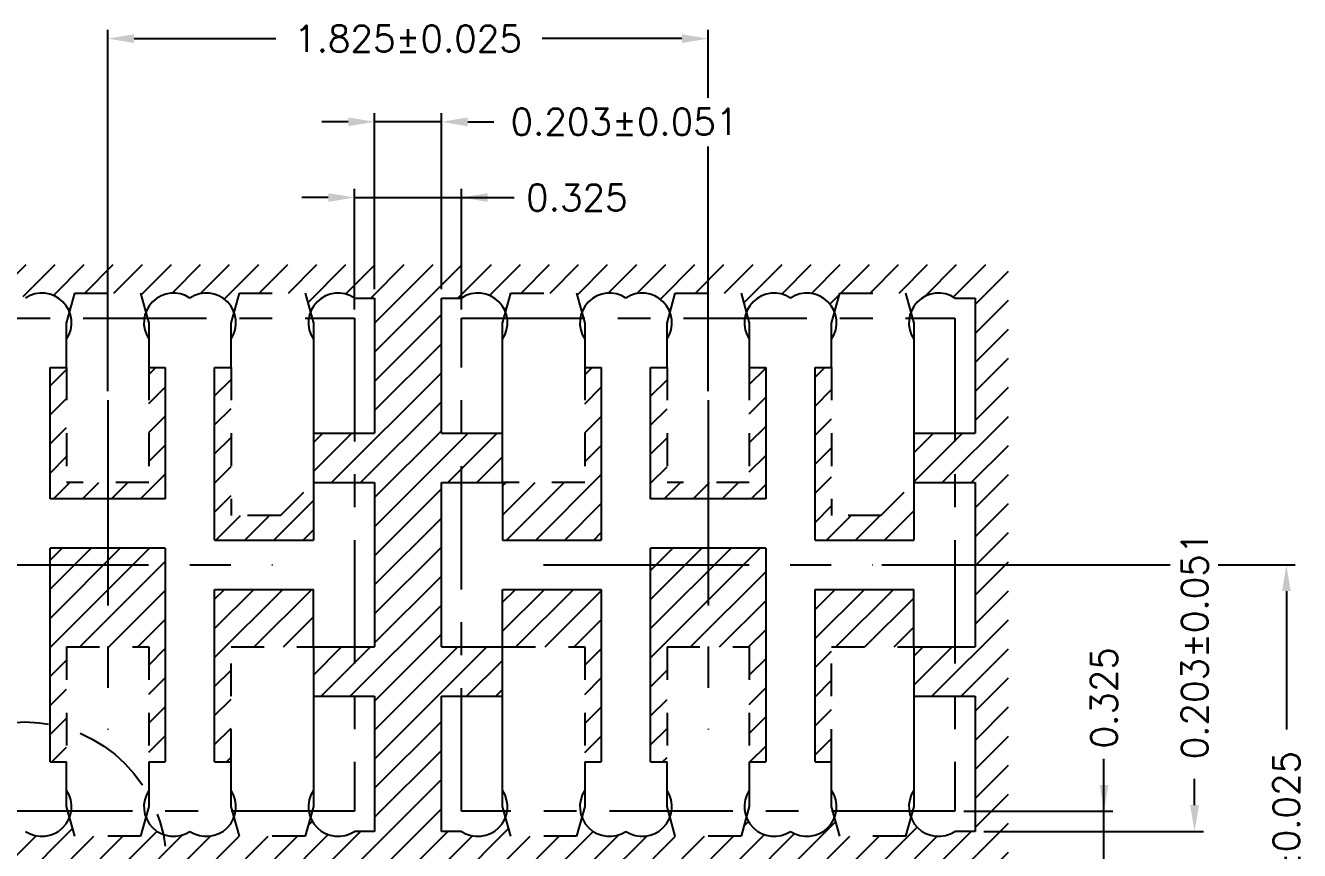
# Model space of a CAD drawing. Extents: x -11.2 to -3.5, y -10 to 1.2.
# Drawn here: x -7.412 to -3.539, y -1.336 to 1.173 of the extents above; entities that cross this region are included whole.
import ezdxf

# ---------------------------------------------------------------- set-up
doc = ezdxf.new("R2010")
doc.units = 0
doc.header["$MEASUREMENT"] = 0
doc.linetypes.add('CENTER', pattern=[2, 1.25, -0.25, 0.25, -0.25])
doc.linetypes.add('HIDDEN', pattern=[0.375, 0.25, -0.125])
for name, color, linetype in [('1', 7, 'CONTINUOUS'), ('1D', 4, 'CONTINUOUS'), ('2D', 4, 'CONTINUOUS'), ('3D', 4, 'CONTINUOUS')]:
    doc.layers.add(name, color=color, linetype=linetype)
doc.styles.get("Standard").update_dxf_attribs({"font": 'ROMANS.SHX'})

msp = doc.modelspace()

# ---------------------------------------------------------------- hatches: boundary and pattern name
at = {"layer": '3D'}
h = msp.add_hatch(dxfattribs=at)
h.set_pattern_fill('ANSI31', color=256, scale=0.5, style=0)
h.set_pattern_definition([(45, (-143.0618233168147, -45.05020337012536), (-0.0441941738241592, 0.0441941738241592), [])])
h.paths.add_polyline_path([(-5.661614171359531, -0.5419063747325481), (-5.661614171359531, -1.066906374732525), (-5.711614171359485, -1.066906374732525), (-5.711614171359485, -0.7169063747326164), (-5.961614171359485, -0.7169063747326164), (-5.961614171359485, -0.5419063747325481)], flags=0)
h.paths.add_polyline_path([(-5.01161417135944, -1.066906374732525), (-4.961614171359485, -1.066906374732525), (-4.961614171359485, -0.7169063747326164), (-4.711614171359485, -0.7169063747326164), (-4.711614171359485, -0.5419063747325481), (-5.01161417135944, -0.5419063747325481)], flags=0)
h.paths.add_polyline_path([(-4.711614171359485, -0.3919063747325708), (-5.01161417135944, -0.3919063747325708), (-5.01161417135944, 0.1330936252674064), (-4.961614171359485, 0.1330936252674064), (-4.961614171359485, -0.3169063747325254), (-4.811614171359508, -0.3169063747325254), (-4.711614171359485, -0.2169063747326163)], flags=0)
edge = h.paths.add_edge_path(flags=16)
edge.add_arc((-4.636488475419298, 0.269025690278113), 0.0901256959416385, 56.40037738653655, 159.1193786376839)
edge.add_line((-4.736614171359462, 0.3590936252674055), (-4.72069517323581, 0.3011484720972248))
edge.add_line((-4.936614171359508, 0.3590936252674055), (-4.736614171359462, 0.3590936252674055))
edge.add_line((-4.95253316948316, 0.3011484720972248), (-4.936614171359508, 0.3590936252674055))
edge.add_arc((-5.036739867299672, 0.269025690278113), 0.0901256959416385, 20.880621362316, 123.5996226134624)
edge.add_arc((-5.136488475418389, 0.2690256902797046), 0.0901256959401053, 56.40037738621796, 159.1193786403304)
edge.add_line((-5.236614171359462, 0.3590936252674055), (-5.220695173234958, 0.3011484720943827))
edge.add_line((-5.436614171359508, 0.3590936252674055), (-5.236614171359462, 0.3590936252674055))
edge.add_line((-5.452533169483899, 0.3011484720947237), (-5.436614171359508, 0.3590936252674055))
edge.add_arc((-5.536739867300354, 0.2690256902797046), 0.0901256959401053, 20.88062135989788, 123.5996226137811)
edge.add_arc((-5.636488475419071, 0.269025690278113), 0.0901256959416385, 56.40037738654052, 159.1193786379252)
edge.add_line((-5.736614171359462, 0.3590936252674055), (-5.720695173235753, 0.3011484720968838))
edge.add_line((-5.936614171359508, 0.3590936252674055), (-5.736614171359462, 0.3590936252674055))
edge.add_line((-5.952533169483217, 0.3011484720968838), (-5.936614171359508, 0.3590936252674055))
edge.add_arc((-6.0367398672999, 0.269025690278113), 0.0901256959416385, 20.88062136207479, 123.5996226134624)
edge.add_line((-6.147614171359521, 0.3440936252674192), (-6.086614171359258, 0.3440936252674192))
edge.add_line((-6.147614171359521, -0.0669063747325254), (-6.147614171359521, 0.3440936252674192))
edge.add_line((-6.147614171359521, -0.0669063747325254), (-5.961614171359485, -0.0669063747325254))
edge.add_line((-5.961614171359485, -0.2169063747326163), (-5.961614171359542, -0.0669063747325254))
edge.add_line((-6.147614171359521, -0.2169063747326163), (-5.961614171359485, -0.2169063747326163))
edge.add_line((-6.147614171359521, -0.7169063747326164), (-6.147614171359521, -0.21690637473273))
edge.add_line((-6.147614171359521, -0.7169063747326164), (-5.961614171359485, -0.7169063747326164))
edge.add_line((-5.961614171359428, -0.8669063747325935), (-5.961614171359485, -0.7169063747326164))
edge.add_line((-6.147614171359521, -0.8669063747325935), (-5.961614171359485, -0.8669063747325935))
edge.add_line((-6.147614171359521, -1.277906374732538), (-6.147614171359521, -0.8669063747325935))
edge.add_line((-6.086614171359485, -1.277906374732538), (-6.147614171359521, -1.277906374732538))
edge.add_arc((-6.0367398672999, -1.202838439743345), 0.0901256959416385, 236.4003773865357, 339.1193786380056)
edge.add_line((-5.936614171359508, -1.292906374732524), (-5.95253316948316, -1.234961221562002))
edge.add_line((-5.736614171359462, -1.292906374732524), (-5.936614171359508, -1.292906374732524))
edge.add_line((-5.720695173235753, -1.234961221562116), (-5.736614171359462, -1.292906374732524))
edge.add_arc((-5.636488475419071, -1.202838439743345), 0.0901256959416385, 200.8806213620748, 303.5996226134595)
edge.add_arc((-5.536739867300354, -1.202838439744937), 0.0901256959401053, 236.4003773862209, 339.1193786401824)
edge.add_line((-5.436614171359508, -1.292906374732524), (-5.452533169483842, -1.234961221559842))
edge.add_line((-5.236614171359462, -1.292906374732524), (-5.436614171359508, -1.292906374732524))
edge.add_line((-5.220695173235014, -1.234961221559615), (-5.236614171359462, -1.292906374732524))
edge.add_arc((-5.136488475418389, -1.202838439744937), 0.0901256959401053, 200.8806213596567, 303.5996226137791)
edge.add_arc((-5.036739867299672, -1.202838439743345), 0.0901256959416385, 236.4003773865357, 339.119378637684)
edge.add_line((-4.936614171359508, -1.292906374732524), (-4.95253316948316, -1.234961221562457))
edge.add_line((-4.736614171359462, -1.292906374732524), (-4.936614171359508, -1.292906374732524))
edge.add_line((-4.72069517323581, -1.234961221562457), (-4.736614171359462, -1.292906374732524))
edge.add_arc((-4.636488475419298, -1.202838439743345), 0.0901256959416385, 200.880621362316, 303.5996226134654)
edge.add_line((-4.525614171359563, -1.277906374732538), (-4.586614171359713, -1.277906374732424))
edge.add_line((-4.525614171359563, -0.8669063747325935), (-4.525614171359563, -1.277906374732538))
edge.add_line((-4.711614171359485, -0.8669063747325935), (-4.525614171359563, -0.8669063747325935))
edge.add_line((-4.711614171359485, -0.7169063747326164), (-4.711614171359542, -0.8669063747325935))
edge.add_line((-4.711614171359485, -0.7169063747326164), (-4.525614171359563, -0.7169063747326164))
edge.add_line((-4.525614171359563, -0.2169063747326163), (-4.525614171359563, -0.7169063747326164))
edge.add_line((-4.711614171359485, -0.2169063747326163), (-4.525614171359563, -0.2169063747326163))
edge.add_line((-4.711614171359485, -0.0669063747325254), (-4.711614171359485, -0.2169063747326163))
edge.add_line((-4.711614171359485, -0.0669063747325254), (-4.525614171359563, -0.0669063747325254))
edge.add_line((-4.525614171359563, -0.0669063747325254), (-4.525614171359563, 0.3440936252674192))
edge.add_line((-4.525614171359563, 0.3440936252674192), (-4.58661417135994, 0.3440936252674192))
h.paths.add_polyline_path([(-5.661614171359531, -0.3919063747325708), (-5.661614171359531, 0.1330936252674064), (-5.711614171359485, 0.1330936252674064), (-5.711614171359485, -0.2169063747326163), (-5.961614171359485, -0.2169063747326163), (-5.961614171359485, -0.3919063747325708)], flags=0)
h.paths.add_polyline_path([(-5.211614171359485, -0.7169063747326164), (-5.211614171359485, -1.066906374732525), (-5.161614171359531, -1.066906374732525), (-5.161614171359531, -0.4169063747325481), (-5.51161417135944, -0.4169063747325481), (-5.51161417135944, -1.066906374732525), (-5.461614171359485, -1.066906374732525), (-5.461614171359485, -0.7169063747326164)], flags=16)
h.paths.add_polyline_path([(-5.211614171359485, 0.1330936252674064), (-5.211614171359485, -0.2169063747326163), (-5.461614171359485, -0.2169063747326163), (-5.461614171359485, 0.1330936252674064), (-5.51161417135944, 0.1330936252674064), (-5.51161417135944, -0.2669063747325708), (-5.161614171359531, -0.2669063747325708), (-5.161614171359531, 0.1330936252674064)], flags=0)
h.paths.add_polyline_path([(-5.661614171359531, -2.366906374732593), (-5.661614171359531, -2.89190637473257), (-5.711614171359485, -2.89190637473257), (-5.711614171359485, -2.541906374732661), (-5.961614171359485, -2.541906374732661), (-5.961614171359485, -2.366906374732593)], flags=0)
h.paths.add_polyline_path([(-5.01161417135944, -2.89190637473257), (-4.961614171359485, -2.89190637473257), (-4.961614171359485, -2.541906374732661), (-4.711614171359485, -2.541906374732661), (-4.711614171359485, -2.366906374732593), (-5.01161417135944, -2.366906374732593)], flags=0)
h.paths.add_polyline_path([(-4.711614171359485, -2.216906374732616), (-5.01161417135944, -2.216906374732616), (-5.01161417135944, -1.691906374732639), (-4.961614171359485, -1.691906374732639), (-4.961614171359485, -2.14190637473257), (-4.811614171359508, -2.14190637473257), (-4.711614171359485, -2.041906374732661)], flags=0)
edge = h.paths.add_edge_path(flags=16)
edge.add_arc((-4.636488475419298, -1.555974309721932), 0.0901256959416385, 56.40037738653655, 159.119378637684)
edge.add_line((-4.736614171359462, -1.465906374732639), (-4.72069517323581, -1.52385152790282))
edge.add_line((-4.936614171359508, -1.465906374732639), (-4.736614171359462, -1.465906374732639))
edge.add_line((-4.95253316948316, -1.52385152790282), (-4.936614171359508, -1.465906374732639))
edge.add_arc((-5.036739867299672, -1.555974309721932), 0.0901256959416385, 20.880621362316, 123.5996226134624)
edge.add_arc((-5.136488475418389, -1.55597430972034), 0.0901256959401053, 56.40037738621796, 159.1193786403304)
edge.add_line((-5.236614171359462, -1.465906374732639), (-5.220695173234958, -1.523851527905662))
edge.add_line((-5.436614171359508, -1.465906374732639), (-5.236614171359462, -1.465906374732639))
edge.add_line((-5.452533169483899, -1.523851527905321), (-5.436614171359508, -1.465906374732639))
edge.add_arc((-5.536739867300354, -1.55597430972034), 0.0901256959401053, 20.88062135989789, 123.5996226137811)
edge.add_arc((-5.636488475419071, -1.555974309721932), 0.0901256959416385, 56.40037738654052, 159.1193786379252)
edge.add_line((-5.736614171359462, -1.465906374732639), (-5.720695173235753, -1.523851527903161))
edge.add_line((-5.936614171359508, -1.465906374732639), (-5.736614171359462, -1.465906374732639))
edge.add_line((-5.952533169483217, -1.523851527903161), (-5.936614171359508, -1.465906374732639))
edge.add_arc((-6.0367398672999, -1.555974309721932), 0.0901256959416385, 20.88062136207478, 123.5996226134624)
edge.add_line((-6.147614171359521, -1.480906374732626), (-6.086614171359258, -1.480906374732626))
edge.add_line((-6.147614171359521, -1.89190637473257), (-6.147614171359521, -1.480906374732626))
edge.add_line((-6.147614171359521, -1.89190637473257), (-5.961614171359485, -1.89190637473257))
edge.add_line((-5.961614171359485, -2.041906374732661), (-5.961614171359542, -1.89190637473257))
edge.add_line((-6.147614171359521, -2.041906374732661), (-5.961614171359485, -2.041906374732661))
edge.add_line((-6.147614171359521, -2.541906374732661), (-6.147614171359521, -2.041906374732775))
edge.add_line((-6.147614171359521, -2.541906374732661), (-5.961614171359485, -2.541906374732661))
edge.add_line((-5.961614171359428, -2.691906374732639), (-5.961614171359485, -2.541906374732661))
edge.add_line((-6.147614171359521, -2.691906374732639), (-5.961614171359485, -2.691906374732639))
edge.add_line((-6.147614171359521, -3.102906374732583), (-6.147614171359521, -2.691906374732639))
edge.add_line((-6.086614171359485, -3.102906374732583), (-6.147614171359521, -3.102906374732583))
edge.add_arc((-6.0367398672999, -3.027838439743391), 0.0901256959416385, 236.4003773865357, 339.1193786380056)
edge.add_line((-5.936614171359508, -3.117906374732569), (-5.95253316948316, -3.059961221562048))
edge.add_line((-5.736614171359462, -3.117906374732569), (-5.936614171359508, -3.117906374732569))
edge.add_line((-5.720695173235753, -3.059961221562161), (-5.736614171359462, -3.117906374732569))
edge.add_arc((-5.636488475419071, -3.027838439743391), 0.0901256959416385, 200.8806213620748, 303.5996226134595)
edge.add_arc((-5.536739867300354, -3.027838439744982), 0.0901256959401053, 236.4003773862209, 339.1193786401825)
edge.add_line((-5.436614171359508, -3.117906374732569), (-5.452533169483842, -3.059961221559888))
edge.add_line((-5.236614171359462, -3.117906374732569), (-5.436614171359508, -3.117906374732569))
edge.add_line((-5.220695173235014, -3.05996122155966), (-5.236614171359462, -3.117906374732569))
edge.add_arc((-5.136488475418389, -3.027838439744982), 0.0901256959401053, 200.8806213596567, 303.5996226137791)
edge.add_arc((-5.036739867299672, -3.027838439743391), 0.0901256959416385, 236.4003773865357, 339.119378637684)
edge.add_line((-4.936614171359508, -3.117906374732569), (-4.95253316948316, -3.059961221562502))
edge.add_line((-4.736614171359462, -3.117906374732569), (-4.936614171359508, -3.117906374732569))
edge.add_line((-4.72069517323581, -3.059961221562502), (-4.736614171359462, -3.117906374732569))
edge.add_arc((-4.636488475419298, -3.027838439743391), 0.0901256959416385, 200.880621362316, 303.5996226134654)
edge.add_line((-4.525614171359563, -3.102906374732583), (-4.586614171359713, -3.102906374732469))
edge.add_line((-4.525614171359563, -2.691906374732639), (-4.525614171359563, -3.102906374732583))
edge.add_line((-4.711614171359485, -2.691906374732639), (-4.525614171359563, -2.691906374732639))
edge.add_line((-4.711614171359485, -2.541906374732661), (-4.711614171359542, -2.691906374732639))
edge.add_line((-4.711614171359485, -2.541906374732661), (-4.525614171359563, -2.541906374732661))
edge.add_line((-4.525614171359563, -2.041906374732661), (-4.525614171359563, -2.541906374732661))
edge.add_line((-4.711614171359485, -2.041906374732661), (-4.525614171359563, -2.041906374732661))
edge.add_line((-4.711614171359485, -1.89190637473257), (-4.711614171359485, -2.041906374732661))
edge.add_line((-4.711614171359485, -1.89190637473257), (-4.525614171359563, -1.89190637473257))
edge.add_line((-4.525614171359563, -1.89190637473257), (-4.525614171359563, -1.480906374732626))
edge.add_line((-4.525614171359563, -1.480906374732626), (-4.58661417135994, -1.480906374732626))
h.paths.add_polyline_path([(-5.661614171359531, -2.216906374732616), (-5.661614171359531, -1.691906374732639), (-5.711614171359485, -1.691906374732639), (-5.711614171359485, -2.041906374732661), (-5.961614171359485, -2.041906374732661), (-5.961614171359485, -2.216906374732616)], flags=0)
h.paths.add_polyline_path([(-5.211614171359485, -2.541906374732661), (-5.211614171359485, -2.89190637473257), (-5.161614171359531, -2.89190637473257), (-5.161614171359531, -2.241906374732593), (-5.51161417135944, -2.241906374732593), (-5.51161417135944, -2.89190637473257), (-5.461614171359485, -2.89190637473257), (-5.461614171359485, -2.541906374732661)], flags=16)
h.paths.add_polyline_path([(-5.211614171359485, -1.691906374732639), (-5.211614171359485, -2.041906374732661), (-5.461614171359485, -2.041906374732661), (-5.461614171359485, -1.691906374732639), (-5.51161417135944, -1.691906374732639), (-5.51161417135944, -2.091906374732616), (-5.161614171359531, -2.091906374732616), (-5.161614171359531, -1.691906374732639)], flags=0)
h.paths.add_polyline_path([(-7.486614171359519, -0.5419063747325481), (-7.486614171359519, -1.066906374732525), (-7.536614171359474, -1.066906374732525), (-7.536614171359474, -0.7169063747326164), (-7.786614171359474, -0.7169063747326164), (-7.786614171359474, -0.5419063747325481)], flags=0)
h.paths.add_polyline_path([(-6.836614171359428, -1.066906374732525), (-6.786614171359474, -1.066906374732525), (-6.786614171359474, -0.7169063747326164), (-6.536614171359474, -0.7169063747326164), (-6.536614171359474, -0.5419063747325481), (-6.836614171359428, -0.5419063747325481)], flags=0)
h.paths.add_polyline_path([(-6.536614171359474, -0.3919063747325708), (-6.836614171359428, -0.3919063747325708), (-6.836614171359428, 0.1330936252674064), (-6.786614171359474, 0.1330936252674064), (-6.786614171359474, -0.3169063747325254), (-6.636614171359497, -0.3169063747325254), (-6.536614171359474, -0.2169063747326163)], flags=0)
edge = h.paths.add_edge_path(flags=16)
edge.add_arc((-6.461488475419287, 0.269025690278113), 0.0901256959416385, 56.40037738653656, 159.1193786376839)
edge.add_line((-6.561614171359451, 0.3590936252674055), (-6.545695173235799, 0.3011484720972248))
edge.add_line((-6.761614171359497, 0.3590936252674055), (-6.561614171359451, 0.3590936252674055))
edge.add_line((-6.777533169483149, 0.3011484720972248), (-6.761614171359497, 0.3590936252674055))
edge.add_arc((-6.861739867299661, 0.269025690278113), 0.0901256959416385, 20.880621362316, 123.5996226134624)
edge.add_arc((-6.961488475418377, 0.2690256902797046), 0.0901256959401053, 56.40037738621797, 159.1193786403304)
edge.add_line((-7.061614171359451, 0.3590936252674055), (-7.045695173234946, 0.3011484720943827))
edge.add_line((-7.261614171359497, 0.3590936252674055), (-7.061614171359451, 0.3590936252674055))
edge.add_line((-7.277533169483888, 0.3011484720947237), (-7.261614171359497, 0.3590936252674055))
edge.add_arc((-7.361739867300343, 0.2690256902797046), 0.0901256959401053, 20.88062135989787, 123.5996226137811)
edge.add_arc((-7.461488475419059, 0.269025690278113), 0.0901256959416385, 56.40037738654052, 159.1193786379252)
edge.add_line((-7.561614171359451, 0.3590936252674055), (-7.545695173235742, 0.3011484720968838))
edge.add_line((-7.761614171359497, 0.3590936252674055), (-7.561614171359451, 0.3590936252674055))
edge.add_line((-7.777533169483206, 0.3011484720968838), (-7.761614171359497, 0.3590936252674055))
edge.add_arc((-7.861739867299888, 0.269025690278113), 0.0901256959416385, 20.88062136207479, 123.5996226134624)
edge.add_line((-7.972614171359509, 0.3440936252674192), (-7.911614171359246, 0.3440936252674192))
edge.add_line((-7.972614171359509, -0.0669063747325254), (-7.972614171359509, 0.3440936252674192))
edge.add_line((-7.972614171359509, -0.0669063747325254), (-7.786614171359474, -0.0669063747325254))
edge.add_line((-7.786614171359474, -0.2169063747326163), (-7.786614171359531, -0.0669063747325254))
edge.add_line((-7.972614171359509, -0.2169063747326163), (-7.786614171359474, -0.2169063747326163))
edge.add_line((-7.972614171359509, -0.7169063747326164), (-7.972614171359509, -0.21690637473273))
edge.add_line((-7.972614171359509, -0.7169063747326164), (-7.786614171359474, -0.7169063747326164))
edge.add_line((-7.786614171359417, -0.8669063747325935), (-7.786614171359474, -0.7169063747326164))
edge.add_line((-7.972614171359509, -0.8669063747325935), (-7.786614171359474, -0.8669063747325935))
edge.add_line((-7.972614171359509, -1.277906374732538), (-7.972614171359509, -0.8669063747325935))
edge.add_line((-7.911614171359474, -1.277906374732538), (-7.972614171359509, -1.277906374732538))
edge.add_arc((-7.861739867299888, -1.202838439743345), 0.0901256959416385, 236.4003773865357, 339.1193786380056)
edge.add_line((-7.761614171359497, -1.292906374732524), (-7.777533169483149, -1.234961221562002))
edge.add_line((-7.561614171359451, -1.292906374732524), (-7.761614171359497, -1.292906374732524))
edge.add_line((-7.545695173235742, -1.234961221562116), (-7.561614171359451, -1.292906374732524))
edge.add_arc((-7.461488475419059, -1.202838439743345), 0.0901256959416385, 200.8806213620748, 303.5996226134595)
edge.add_arc((-7.361739867300343, -1.202838439744937), 0.0901256959401053, 236.4003773862209, 339.1193786401825)
edge.add_line((-7.261614171359497, -1.292906374732524), (-7.277533169483831, -1.234961221559842))
edge.add_line((-7.061614171359451, -1.292906374732524), (-7.261614171359497, -1.292906374732524))
edge.add_line((-7.045695173235003, -1.234961221559615), (-7.061614171359451, -1.292906374732524))
edge.add_arc((-6.961488475418377, -1.202838439744937), 0.0901256959401053, 200.8806213596567, 303.5996226137791)
edge.add_arc((-6.861739867299661, -1.202838439743345), 0.0901256959416385, 236.4003773865357, 339.119378637684)
edge.add_line((-6.761614171359497, -1.292906374732524), (-6.777533169483149, -1.234961221562457))
edge.add_line((-6.561614171359451, -1.292906374732524), (-6.761614171359497, -1.292906374732524))
edge.add_line((-6.545695173235799, -1.234961221562457), (-6.561614171359451, -1.292906374732524))
edge.add_arc((-6.461488475419287, -1.202838439743345), 0.0901256959416385, 200.880621362316, 303.5996226134654)
edge.add_line((-6.350614171359552, -1.277906374732538), (-6.411614171359701, -1.277906374732424))
edge.add_line((-6.350614171359552, -0.8669063747325935), (-6.350614171359552, -1.277906374732538))
edge.add_line((-6.536614171359474, -0.8669063747325935), (-6.350614171359552, -0.8669063747325935))
edge.add_line((-6.536614171359474, -0.7169063747326164), (-6.536614171359531, -0.8669063747325935))
edge.add_line((-6.536614171359474, -0.7169063747326164), (-6.350614171359552, -0.7169063747326164))
edge.add_line((-6.350614171359552, -0.2169063747326163), (-6.350614171359552, -0.7169063747326164))
edge.add_line((-6.536614171359474, -0.2169063747326163), (-6.350614171359552, -0.2169063747326163))
edge.add_line((-6.536614171359474, -0.0669063747325254), (-6.536614171359474, -0.2169063747326163))
edge.add_line((-6.536614171359474, -0.0669063747325254), (-6.350614171359552, -0.0669063747325254))
edge.add_line((-6.350614171359552, -0.0669063747325254), (-6.350614171359552, 0.3440936252674192))
edge.add_line((-6.350614171359552, 0.3440936252674192), (-6.411614171359929, 0.3440936252674192))
h.paths.add_polyline_path([(-7.486614171359519, -0.3919063747325708), (-7.486614171359519, 0.1330936252674064), (-7.536614171359474, 0.1330936252674064), (-7.536614171359474, -0.2169063747326163), (-7.786614171359474, -0.2169063747326163), (-7.786614171359474, -0.3919063747325708)], flags=0)
h.paths.add_polyline_path([(-7.036614171359474, -0.7169063747326164), (-7.036614171359474, -1.066906374732525), (-6.986614171359519, -1.066906374732525), (-6.986614171359519, -0.4169063747325481), (-7.336614171359428, -0.4169063747325481), (-7.336614171359428, -1.066906374732525), (-7.286614171359474, -1.066906374732525), (-7.286614171359474, -0.7169063747326164)], flags=16)
h.paths.add_polyline_path([(-7.036614171359474, 0.1330936252674064), (-7.036614171359474, -0.2169063747326163), (-7.286614171359474, -0.2169063747326163), (-7.286614171359474, 0.1330936252674064), (-7.336614171359428, 0.1330936252674064), (-7.336614171359428, -0.2669063747325708), (-6.986614171359519, -0.2669063747325708), (-6.986614171359519, 0.1330936252674064)], flags=0)
edge = h.paths.add_edge_path()
edge.add_line((-4.424114171359576, -3.901906374732902), (-4.424114171359519, 0.4455936252672928))
edge.add_line((-4.424114171359519, 0.4455936252672928), (-8.796614171359522, 0.4455936252671791))
edge.add_line((-8.796614171359522, 0.4455936252671791), (-8.796614171359577, 0.3440936252671918))
edge.add_line((-8.796614171359577, 0.3440936252671918), (-8.175614171359598, 0.3440936252671918))
edge.add_line((-8.175614171359598, 0.3440936252671918), (-8.175614171359712, -0.0669063747325254))
edge.add_line((-8.175614171359712, -0.0669063747325254), (-8.796614171359577, -0.0669063747325254))
edge.add_line((-8.796614171359577, -0.0669063747325254), (-8.796614171359577, -0.2169063747326163))
edge.add_line((-8.796614171359577, -0.2169063747326163), (-8.175614171359598, -0.2169063747326163))
edge.add_line((-8.175614171359598, -0.2169063747326163), (-8.175614171359598, -0.7169063747326164))
edge.add_line((-8.175614171359598, -0.7169063747326164), (-8.796614171359577, -0.7169063747326164))
edge.add_line((-8.796614171359577, -0.7169063747326164), (-8.796614171359577, -0.8669063747325935))
edge.add_line((-8.796614171359577, -0.8669063747325935), (-8.175614171359712, -0.8669063747325935))
edge.add_line((-8.175614171359712, -0.8669063747325935), (-8.175614171359598, -1.277906374732879))
edge.add_line((-8.175614171359598, -1.277906374732879), (-8.796614171359577, -1.277906374732879))
edge.add_line((-8.796614171359577, -1.277906374732879), (-8.796614171359577, -1.480906374732853))
edge.add_line((-8.796614171359577, -1.480906374732853), (-8.175614171359598, -1.480906374732853))
edge.add_line((-8.175614171359598, -1.480906374732853), (-8.175614171359712, -1.89190637473257))
edge.add_line((-8.175614171359712, -1.89190637473257), (-8.796614171359577, -1.89190637473257))
edge.add_line((-8.796614171359577, -1.89190637473257), (-8.796614171359577, -2.041906374732661))
edge.add_line((-8.796614171359577, -2.041906374732661), (-8.175614171359598, -2.041906374732661))
edge.add_line((-8.175614171359598, -2.041906374732661), (-8.175614171359598, -2.541906374732661))
edge.add_line((-8.175614171359598, -2.541906374732661), (-8.796614171359577, -2.541906374732661))
edge.add_line((-8.796614171359577, -2.541906374732661), (-8.796614171359577, -2.691906374732639))
edge.add_line((-8.796614171359577, -2.691906374732639), (-8.175614171359712, -2.691906374732639))
edge.add_line((-8.175614171359712, -2.691906374732639), (-8.175614171359598, -3.102906374732924))
edge.add_line((-8.175614171359598, -3.102906374732924), (-8.796614171359577, -3.102906374732924))
edge.add_line((-8.796614171359577, -3.102906374732924), (-8.796614171359577, -3.305906374732899))
edge.add_line((-8.796614171359577, -3.305906374732899), (-8.175614171359598, -3.305906374732899))
edge.add_line((-8.175614171359598, -3.305906374732899), (-8.175614171359598, -3.901906374732902))
edge.add_line((-8.175614171359598, -3.901906374732902), (-7.972614171359623, -3.901906374732902))
edge.add_line((-7.972614171359396, -3.901906374732902), (-7.972614171360078, -3.305906374732899))
edge.add_line((-7.972614171359509, -3.305906374732899), (-7.911614171358905, -3.305906374732899))
edge.add_arc((-7.861739867299888, -3.380974309722432), 0.0901256959416385, 20.880621362155182, 123.5996226134624, ccw=False)
edge.add_line((-7.777533169483263, -3.348851527903548), (-7.761614171359497, -3.290906374732912))
edge.add_line((-7.761614171359497, -3.290906374732912), (-7.561614171359451, -3.290906374732912))
edge.add_line((-7.561614171359451, -3.290906374732912), (-7.545695173235685, -3.348851527903548))
edge.add_arc((-7.461488475419059, -3.380974309722432), 0.0901256959416385, 56.40037738654053, 159.1193786378448, ccw=False)
edge.add_arc((-7.361739867300343, -3.380974309720841), 0.0901256959401053, 20.880621359978306, 123.5996226137811, ccw=False)
edge.add_line((-7.277533169483945, -3.348851527905708), (-7.261614171359497, -3.290906374732912))
edge.add_line((-7.261614171359497, -3.290906374732912), (-7.061614171359451, -3.290906374732912))
edge.add_line((-7.061614171359451, -3.290906374732912), (-7.045695173234946, -3.348851527906163))
edge.add_arc((-6.961488475418377, -3.380974309720841), 0.0901256959401053, 56.40037738621788, 159.1193786403304, ccw=False)
edge.add_arc((-6.861739867299661, -3.380974309722432), 0.0901256959416385, 20.88062136238358, 123.5996226134624, ccw=False)
edge.add_line((-6.777533169483149, -3.348851527903207), (-6.761614171359497, -3.290906374732912))
edge.add_line((-6.761614171359497, -3.290906374732912), (-6.561614171359451, -3.290906374732912))
edge.add_line((-6.561614171359451, -3.290906374732912), (-6.545695173235799, -3.348851527903207))
edge.add_arc((-6.461488475419287, -3.380974309722432), 0.0901256959416385, 56.400377386536604, 159.1193786376165, ccw=False)
edge.add_line((-6.41161417136027, -3.305906374732899), (-6.350614171359552, -3.305906374732899))
edge.add_line((-6.350614171359552, -3.305906374733012), (-6.350614171359552, -3.901906374732902))
edge.add_line((-6.350614171359552, -3.901906374732902), (-6.147614171359577, -3.901906374732902))
edge.add_line((-6.14761417135935, -3.901906374732902), (-6.147614171360032, -3.305906374732899))
edge.add_line((-6.147614171359464, -3.305906374732899), (-6.08661417135886, -3.305906374732899))
edge.add_arc((-6.036739867299843, -3.380974309722432), 0.0901256959416385, 20.880621362155182, 123.5996226134624, ccw=False)
edge.add_line((-5.952533169483217, -3.348851527903548), (-5.936614171359451, -3.290906374732912))
edge.add_line((-5.936614171359451, -3.290906374732912), (-5.736614171359406, -3.290906374732912))
edge.add_line((-5.736614171359406, -3.290906374732912), (-5.72069517323564, -3.348851527903548))
edge.add_arc((-5.636488475419014, -3.380974309722432), 0.0901256959416385, 56.40037738654053, 159.1193786378448, ccw=False)
edge.add_arc((-5.536739867300298, -3.380974309720841), 0.0901256959401053, 20.880621359897873, 123.5996226137811, ccw=False)
edge.add_line((-5.452533169483842, -3.348851527905821), (-5.436614171359451, -3.290906374732912))
edge.add_line((-5.436614171359451, -3.290906374732912), (-5.236614171359406, -3.290906374732912))
edge.add_line((-5.236614171359406, -3.290906374732912), (-5.220695173234901, -3.348851527906163))
edge.add_arc((-5.136488475418332, -3.380974309720841), 0.0901256959401053, 56.40037738621788, 159.1193786403304, ccw=False)
edge.add_arc((-5.036739867299615, -3.380974309722432), 0.0901256959416385, 20.88062136238358, 123.5996226134624, ccw=False)
edge.add_line((-4.952533169483103, -3.348851527903207), (-4.936614171359451, -3.290906374732912))
edge.add_line((-4.936614171359451, -3.290906374732912), (-4.736614171359406, -3.290906374732912))
edge.add_line((-4.736614171359406, -3.290906374732912), (-4.720695173235753, -3.348851527903207))
edge.add_arc((-4.636488475419241, -3.380974309722432), 0.0901256959416385, 56.400377386536604, 159.1193786376165, ccw=False)
edge.add_line((-4.586614171360224, -3.305906374732899), (-4.525614171359507, -3.305906374732899))
edge.add_line((-4.525614171359507, -3.305906374733012), (-4.525614171359507, -3.901906374732902))
edge.add_line((-4.525614171359507, -3.901906374732902), (-4.424114171359576, -3.901906374732902))
h.paths.add_polyline_path([(-7.486614171359519, -2.366906374732593), (-7.486614171359519, -2.89190637473257), (-7.536614171359474, -2.89190637473257), (-7.536614171359474, -2.541906374732661), (-7.786614171359474, -2.541906374732661), (-7.786614171359474, -2.366906374732593)], flags=0)
h.paths.add_polyline_path([(-6.836614171359428, -2.89190637473257), (-6.786614171359474, -2.89190637473257), (-6.786614171359474, -2.541906374732661), (-6.536614171359474, -2.541906374732661), (-6.536614171359474, -2.366906374732593), (-6.836614171359428, -2.366906374732593)], flags=0)
h.paths.add_polyline_path([(-6.536614171359474, -2.216906374732616), (-6.836614171359428, -2.216906374732616), (-6.836614171359428, -1.691906374732639), (-6.786614171359474, -1.691906374732639), (-6.786614171359474, -2.14190637473257), (-6.636614171359497, -2.14190637473257), (-6.536614171359474, -2.041906374732661)], flags=0)
edge = h.paths.add_edge_path(flags=16)
edge.add_arc((-6.461488475419287, -1.555974309721932), 0.0901256959416385, 56.40037738653656, 159.119378637684)
edge.add_line((-6.561614171359451, -1.465906374732639), (-6.545695173235799, -1.52385152790282))
edge.add_line((-6.761614171359497, -1.465906374732639), (-6.561614171359451, -1.465906374732639))
edge.add_line((-6.777533169483149, -1.52385152790282), (-6.761614171359497, -1.465906374732639))
edge.add_arc((-6.861739867299661, -1.555974309721932), 0.0901256959416385, 20.880621362316, 123.5996226134624)
edge.add_arc((-6.961488475418377, -1.55597430972034), 0.0901256959401053, 56.40037738621797, 159.1193786403304)
edge.add_line((-7.061614171359451, -1.465906374732639), (-7.045695173234946, -1.523851527905662))
edge.add_line((-7.261614171359497, -1.465906374732639), (-7.061614171359451, -1.465906374732639))
edge.add_line((-7.277533169483888, -1.523851527905321), (-7.261614171359497, -1.465906374732639))
edge.add_arc((-7.361739867300343, -1.55597430972034), 0.0901256959401053, 20.88062135989789, 123.5996226137811)
edge.add_arc((-7.461488475419059, -1.555974309721932), 0.0901256959416385, 56.40037738654052, 159.1193786379252)
edge.add_line((-7.561614171359451, -1.465906374732639), (-7.545695173235742, -1.523851527903161))
edge.add_line((-7.761614171359497, -1.465906374732639), (-7.561614171359451, -1.465906374732639))
edge.add_line((-7.777533169483206, -1.523851527903161), (-7.761614171359497, -1.465906374732639))
edge.add_arc((-7.861739867299888, -1.555974309721932), 0.0901256959416385, 20.88062136207478, 123.5996226134624)
edge.add_line((-7.972614171359509, -1.480906374732626), (-7.911614171359246, -1.480906374732626))
edge.add_line((-7.972614171359509, -1.89190637473257), (-7.972614171359509, -1.480906374732626))
edge.add_line((-7.972614171359509, -1.89190637473257), (-7.786614171359474, -1.89190637473257))
edge.add_line((-7.786614171359474, -2.041906374732661), (-7.786614171359531, -1.89190637473257))
edge.add_line((-7.972614171359509, -2.041906374732661), (-7.786614171359474, -2.041906374732661))
edge.add_line((-7.972614171359509, -2.541906374732661), (-7.972614171359509, -2.041906374732775))
edge.add_line((-7.972614171359509, -2.541906374732661), (-7.786614171359474, -2.541906374732661))
edge.add_line((-7.786614171359417, -2.691906374732639), (-7.786614171359474, -2.541906374732661))
edge.add_line((-7.972614171359509, -2.691906374732639), (-7.786614171359474, -2.691906374732639))
edge.add_line((-7.972614171359509, -3.102906374732583), (-7.972614171359509, -2.691906374732639))
edge.add_line((-7.911614171359474, -3.102906374732583), (-7.972614171359509, -3.102906374732583))
edge.add_arc((-7.861739867299888, -3.027838439743391), 0.0901256959416385, 236.4003773865357, 339.1193786380056)
edge.add_line((-7.761614171359497, -3.117906374732569), (-7.777533169483149, -3.059961221562048))
edge.add_line((-7.561614171359451, -3.117906374732569), (-7.761614171359497, -3.117906374732569))
edge.add_line((-7.545695173235742, -3.059961221562161), (-7.561614171359451, -3.117906374732569))
edge.add_arc((-7.461488475419059, -3.027838439743391), 0.0901256959416385, 200.8806213620748, 303.5996226134595)
edge.add_arc((-7.361739867300343, -3.027838439744982), 0.0901256959401053, 236.4003773862209, 339.1193786401825)
edge.add_line((-7.261614171359497, -3.117906374732569), (-7.277533169483831, -3.059961221559888))
edge.add_line((-7.061614171359451, -3.117906374732569), (-7.261614171359497, -3.117906374732569))
edge.add_line((-7.045695173235003, -3.05996122155966), (-7.061614171359451, -3.117906374732569))
edge.add_arc((-6.961488475418377, -3.027838439744982), 0.0901256959401053, 200.8806213596567, 303.5996226137791)
edge.add_arc((-6.861739867299661, -3.027838439743391), 0.0901256959416385, 236.4003773865357, 339.119378637684)
edge.add_line((-6.761614171359497, -3.117906374732569), (-6.777533169483149, -3.059961221562502))
edge.add_line((-6.561614171359451, -3.117906374732569), (-6.761614171359497, -3.117906374732569))
edge.add_line((-6.545695173235799, -3.059961221562502), (-6.561614171359451, -3.117906374732569))
edge.add_arc((-6.461488475419287, -3.027838439743391), 0.0901256959416385, 200.880621362316, 303.5996226134654)
edge.add_line((-6.350614171359552, -3.102906374732583), (-6.411614171359701, -3.102906374732469))
edge.add_line((-6.350614171359552, -2.691906374732639), (-6.350614171359552, -3.102906374732583))
edge.add_line((-6.536614171359474, -2.691906374732639), (-6.350614171359552, -2.691906374732639))
edge.add_line((-6.536614171359474, -2.541906374732661), (-6.536614171359531, -2.691906374732639))
edge.add_line((-6.536614171359474, -2.541906374732661), (-6.350614171359552, -2.541906374732661))
edge.add_line((-6.350614171359552, -2.041906374732661), (-6.350614171359552, -2.541906374732661))
edge.add_line((-6.536614171359474, -2.041906374732661), (-6.350614171359552, -2.041906374732661))
edge.add_line((-6.536614171359474, -1.89190637473257), (-6.536614171359474, -2.041906374732661))
edge.add_line((-6.536614171359474, -1.89190637473257), (-6.350614171359552, -1.89190637473257))
edge.add_line((-6.350614171359552, -1.89190637473257), (-6.350614171359552, -1.480906374732626))
edge.add_line((-6.350614171359552, -1.480906374732626), (-6.411614171359929, -1.480906374732626))
h.paths.add_polyline_path([(-7.486614171359519, -2.216906374732616), (-7.486614171359519, -1.691906374732639), (-7.536614171359474, -1.691906374732639), (-7.536614171359474, -2.041906374732661), (-7.786614171359474, -2.041906374732661), (-7.786614171359474, -2.216906374732616)], flags=0)
h.paths.add_polyline_path([(-7.036614171359474, -2.541906374732661), (-7.036614171359474, -2.89190637473257), (-6.986614171359519, -2.89190637473257), (-6.986614171359519, -2.241906374732593), (-7.336614171359428, -2.241906374732593), (-7.336614171359428, -2.89190637473257), (-7.286614171359474, -2.89190637473257), (-7.286614171359474, -2.541906374732661)], flags=16)
h.paths.add_polyline_path([(-7.036614171359474, -1.691906374732639), (-7.036614171359474, -2.041906374732661), (-7.286614171359474, -2.041906374732661), (-7.286614171359474, -1.691906374732639), (-7.336614171359428, -1.691906374732639), (-7.336614171359428, -2.091906374732616), (-6.986614171359519, -2.091906374732616), (-6.986614171359519, -1.691906374732639)], flags=0)
edge = h.paths.add_edge_path(flags=16)
edge.add_line((-4.711614171359485, -3.576906374732971), (-4.711614171359428, -3.701906374732857))
h.paths.add_polyline_path([(-6.786614171359474, -3.516906374733252), (-6.836614171359428, -3.516906374733252), (-6.836614171359428, -3.701906374732857), (-6.536614171359474, -3.701906374732857), (-6.536614171359474, -3.576906374732971), (-6.636614171359497, -3.67690637473288), (-6.786614171359474, -3.67690637473288)])
h.paths.add_polyline_path([(-7.286614171359474, -3.516906374733252), (-7.336614171359428, -3.516906374733252), (-7.336614171359428, -3.701906374732857), (-6.986614171359519, -3.701906374732857), (-6.986614171359519, -3.516906374733252), (-7.036614171359474, -3.516906374733252), (-7.036614171359474, -3.676906374732766), (-7.286614171359474, -3.676906374732766)])
h.paths.add_polyline_path([(-7.486614171359519, -3.516906374733252), (-7.536614171359474, -3.516906374733252), (-7.536614171359474, -3.676906374732766), (-7.786614171359474, -3.676906374732766), (-7.786614171359474, -3.701906374732857), (-7.486614171359519, -3.701906374732857)])
h.paths.add_polyline_path([(-5.661614171359474, -3.516906374733252), (-5.711614171359428, -3.516906374733252), (-5.711614171359428, -3.676906374732766), (-5.961614171359428, -3.676906374732766), (-5.961614171359428, -3.701906374732857), (-5.661614171359474, -3.701906374732857)])
h.paths.add_polyline_path([(-4.961614171359428, -3.516906374733252), (-5.011614171359383, -3.516906374733252), (-5.011614171359383, -3.701906374732857), (-4.711614171359428, -3.701906374732857), (-4.711614171359428, -3.576906374732971), (-4.811614171359451, -3.67690637473288), (-4.961614171359428, -3.67690637473288)])
h.paths.add_polyline_path([(-5.161614171359474, -3.516906374733252), (-5.211614171359428, -3.516906374733252), (-5.211614171359428, -3.676906374732766), (-5.461614171359428, -3.676906374732766), (-5.461614171359428, -3.516906374733252), (-5.511614171359383, -3.516906374733252), (-5.511614171359383, -3.701906374732857), (-5.161614171359474, -3.701906374732857)])

# ---------------------------------------------------------------- linework, layer by layer
at = {"layer": '1'}
for p, q in [((-6.411614171359929, 0.3440936252674192), (-6.350614171359552, 0.3440936252674192)), ((-6.350614171359552, 0.3440936252674192), (-6.350614171359552, -0.0669063747325254)), ((-6.147614171359464, -0.0669063747325254), (-6.147614171359464, 0.3440936252674192)), ((-6.147614171359464, 0.3440936252674192), (-6.086614171359201, 0.3440936252674192)), ((-4.586614171359883, 0.3440936252674192), (-4.525614171359507, 0.3440936252674192)), ((-4.525614171359507, 0.3440936252674192), (-4.525614171359507, -0.0669063747325254)), ((-7.286614171359474, 0.1330936252674064), (-7.286614171359474, 0.268093625267511)), ((-7.036614171359474, 0.2680936252672836), (-7.036614171359474, 0.1330936252674064)), ((-6.786614171359474, 0.1330936252674064), (-6.786614171359474, 0.268093625267511)), ((-6.536614171359474, 0.2680936252672836), (-6.536614171359474, -0.2169063747326163)), ((-5.961614171359428, -0.2169063747326163), (-5.961614171359428, 0.2680936252671699)), ((-5.711614171359428, 0.2680936252667152), (-5.711614171359428, 0.1330936252674064)), ((-5.461614171359428, 0.1330936252674064), (-5.461614171359428, 0.268093625267511)), ((-5.211614171359428, 0.2680936252672836), (-5.211614171359428, 0.1330936252674064)), ((-4.961614171359428, 0.1330936252674064), (-4.961614171359428, 0.268093625267511)), ((-4.711614171359428, 0.2680936252672836), (-4.711614171359428, -0.2169063747326163)), ((-7.336614171359428, 0.1330936252674064), (-7.286614171359474, 0.1330936252674064)), ((-7.036614171359474, 0.1330936252674064), (-6.986614171359519, 0.1330936252674064)), ((-6.836614171359428, 0.1330936252674064), (-6.786614171359474, 0.1330936252674064)), ((-5.711614171359428, 0.1330936252674064), (-5.661614171359474, 0.1330936252674064)), ((-5.511614171359383, 0.1330936252674064), (-5.461614171359428, 0.1330936252674064)), ((-5.211614171359428, 0.1330936252674064), (-5.161614171359474, 0.1330936252674064)), ((-5.011614171359383, 0.1330936252674064), (-4.961614171359428, 0.1330936252674064)), ((-6.536614171359474, -0.0669063747325254), (-6.350614171359552, -0.0669063747325254)), ((-6.147614171359464, -0.0669063747325254), (-5.961614171359428, -0.0669063747325254)), ((-4.711614171359428, -0.0669063747325254), (-4.525614171359507, -0.0669063747325254)), ((-6.536614171359474, -0.2169063747326163), (-6.350614171359552, -0.2169063747326163)), ((-6.536614171359474, -0.2169063747326163), (-6.536614171359474, -0.3919063747325708)), ((-6.147614171359464, -0.7169063747326164), (-6.147614171359464, -0.21690637473273)), ((-6.147614171359464, -0.2169063747326163), (-5.961614171359428, -0.2169063747326163)), ((-5.961614171359428, -0.2169063747326163), (-5.961614171359428, -0.3919063747325708)), ((-4.711614171359428, -0.2169063747326163), (-4.525614171359507, -0.2169063747326163)), ((-4.711614171359428, -0.2169063747326163), (-4.711614171359428, -0.3919063747325708)), ((-6.986614171359519, -0.2669063747325708), (-7.336614171359428, -0.2669063747325708)), ((-5.161614171359474, -0.2669063747325708), (-5.511614171359383, -0.2669063747325708)), ((-6.986614171359519, -0.4169063747325481), (-7.336614171359428, -0.4169063747325481)), ((-6.836614171359428, -0.3919063747325708), (-6.536614171359474, -0.3919063747325708)), ((-5.961614171359428, -0.3919063747325708), (-5.661614171359474, -0.3919063747325708)), ((-5.161614171359474, -0.4169063747325481), (-5.511614171359383, -0.4169063747325481)), ((-5.011614171359383, -0.3919063747325708), (-4.711614171359428, -0.3919063747325708)), ((-6.836614171359428, -0.5419063747325481), (-6.536614171359474, -0.5419063747325481)), ((-6.536614171359474, -0.7169063747326164), (-6.536614171359474, -0.5419063747325481)), ((-5.961614171359428, -0.5419063747325481), (-5.661614171359474, -0.5419063747325481)), ((-5.961614171359428, -0.7169063747326164), (-5.961614171359428, -0.5419063747325481)), ((-5.011614171359383, -0.5419063747325481), (-4.711614171359428, -0.5419063747325481)), ((-4.711614171359428, -0.7169063747326164), (-4.711614171359428, -0.5419063747325481)), ((-6.536614171359474, -0.7169063747326164), (-6.536614171359474, -1.201906374732629)), ((-6.536614171359474, -0.7169063747326164), (-6.350614171359552, -0.7169063747326164)), ((-6.147614171359464, -0.7169063747326164), (-5.961614171359428, -0.7169063747326164)), ((-5.961614171359428, -1.201906374732629), (-5.961614171359428, -0.7169063747326164)), ((-4.711614171359428, -0.7169063747326164), (-4.711614171359428, -1.201906374732629)), ((-4.711614171359428, -0.7169063747326164), (-4.525614171359507, -0.7169063747326164)), ((-6.536614171359474, -0.8669063747325935), (-6.350614171359552, -0.8669063747325935)), ((-6.350614171359552, -0.8669063747325935), (-6.350614171359552, -1.277906374732538)), ((-6.147614171359464, -1.277906374732538), (-6.147614171359464, -0.8669063747325935)), ((-6.147614171359464, -0.8669063747325935), (-5.961614171359428, -0.8669063747325935)), ((-4.711614171359428, -0.8669063747325935), (-4.525614171359507, -0.8669063747325935)), ((-4.525614171359507, -0.8669063747325935), (-4.525614171359507, -1.277906374732538)), ((-7.336614171359428, -1.066906374732525), (-7.286614171359474, -1.066906374732525)), ((-7.286614171359474, -1.201906374732743), (-7.286614171359474, -1.066906374732525)), ((-7.036614171359474, -1.066906374732525), (-7.036614171359474, -1.201906374732402)), ((-7.036614171359474, -1.066906374732525), (-6.986614171359519, -1.066906374732525)), ((-6.836614171359428, -1.066906374732525), (-6.786614171359474, -1.066906374732525)), ((-6.786614171359474, -1.201906374732402), (-6.786614171359474, -1.066906374732525)), ((-5.711614171359428, -1.066906374732525), (-5.711614171359428, -1.201906374732288)), ((-5.711614171359428, -1.066906374732525), (-5.661614171359474, -1.066906374732525)), ((-5.511614171359383, -1.066906374732525), (-5.461614171359428, -1.066906374732525)), ((-5.461614171359428, -1.201906374732743), (-5.461614171359428, -1.066906374732525)), ((-5.211614171359428, -1.066906374732525), (-5.211614171359428, -1.201906374732402)), ((-5.211614171359428, -1.066906374732525), (-5.161614171359474, -1.066906374732525)), ((-5.011614171359383, -1.066906374732525), (-4.961614171359428, -1.066906374732525)), ((-4.961614171359428, -1.201906374732402), (-4.961614171359428, -1.066906374732525)), ((-6.350614171359552, -1.277906374732538), (-6.411614171359701, -1.277906374732424)), ((-6.086614171359428, -1.277906374732538), (-6.147614171359464, -1.277906374732538)), ((-4.525614171359507, -1.277906374732538), (-4.586614171359656, -1.277906374732424))]:
    msp.add_line(p, q, dxfattribs=at)
for points in [[(-7.336614171359428, -0.2669063747325708), (-7.336614171359428, 0.1330936252674064)], [(-6.986614171359519, 0.1330936252674064), (-6.986614171359519, -0.2669063747325708)], [(-6.836614171359428, -0.3919063747325708), (-6.836614171359428, 0.1330936252674064)], [(-5.661614171359474, 0.1330936252674064), (-5.661614171359474, -0.3919063747325708)], [(-5.511614171359383, -0.2669063747325708), (-5.511614171359383, 0.1330936252674064)], [(-5.161614171359474, 0.1330936252674064), (-5.161614171359474, -0.2669063747325708)], [(-5.011614171359383, -0.3919063747325708), (-5.011614171359383, 0.1330936252674064)], [(-6.350614171359552, -0.2169063747326163), (-6.350614171359552, -0.7169063747326164)], [(-4.525614171359507, -0.2169063747326163), (-4.525614171359507, -0.7169063747326164)], [(-7.336614171359428, -1.066906374732525), (-7.336614171359428, -0.4169063747325481)], [(-6.986614171359519, -0.4169063747325481), (-6.986614171359519, -1.066906374732525)], [(-5.511614171359383, -1.066906374732525), (-5.511614171359383, -0.4169063747325481)], [(-5.161614171359474, -0.4169063747325481), (-5.161614171359474, -1.066906374732525)], [(-6.836614171359428, -1.066906374732525), (-6.836614171359428, -0.5419063747325481)], [(-5.661614171359474, -0.5419063747325481), (-5.661614171359474, -1.066906374732525)], [(-5.011614171359383, -1.066906374732525), (-5.011614171359383, -0.5419063747325481)]]:
    msp.add_lwpolyline(points, dxfattribs=at)
for centre, radius, start, end in [((-7.361739867300343, 0.2690256902797046), 0.0901256959401053, 326.4667910119683, 123.5996226137809), ((-6.961488475418377, 0.2690256902797046), 0.0901256959401053, 56.40037738621554, 213.5332089880317), ((-6.861739867299661, 0.269025690278113), 0.0901256959416385, 326.4667910141091, 123.5996226134611), ((-6.461488475419287, 0.269025690278113), 0.0901256959416385, 56.40037738653891, 213.5332089858909), ((-6.036739867299843, 0.269025690278113), 0.0901256959416385, 326.4667910141091, 123.5996226134611), ((-5.636488475419014, 0.269025690278113), 0.0901256959416385, 56.40037738654162, 213.5332089858909), ((-5.536739867300298, 0.2690256902797046), 0.0901256959401053, 326.4667910119683, 123.5996226137809), ((-5.136488475418332, 0.2690256902797046), 0.0901256959401053, 56.40037738621554, 213.5332089880317), ((-5.036739867299615, 0.269025690278113), 0.0901256959416385, 326.4667910141091, 123.5996226134611), ((-4.636488475419241, 0.269025690278113), 0.0901256959416385, 56.40037738653891, 213.5332089858909), ((-7.361739867300343, -1.202838439744937), 0.0901256959401053, 236.4003773862219, 33.53320898803171), ((-6.961488475418377, -1.202838439744937), 0.0901256959401053, 146.4667910119683, 303.5996226137781), ((-6.861739867299661, -1.202838439743345), 0.0901256959416385, 236.4003773865353, 33.53320898588909), ((-6.461488475419287, -1.202838439743345), 0.0901256959416385, 146.4667910141109, 303.5996226134674), ((-6.036739867299843, -1.202838439743345), 0.0901256959416385, 236.4003773865353, 33.53320898588909), ((-5.636488475419014, -1.202838439743345), 0.0901256959416385, 146.4667910141109, 303.5996226134584), ((-5.536739867300298, -1.202838439744937), 0.0901256959401053, 236.4003773862219, 33.53320898803171), ((-5.136488475418332, -1.202838439744937), 0.0901256959401053, 146.4667910119683, 303.5996226137781), ((-5.036739867299615, -1.202838439743345), 0.0901256959416385, 236.4003773865353, 33.53320898588909), ((-4.636488475419241, -1.202838439743345), 0.0901256959416385, 146.4667910141109, 303.5996226134674)]:
    msp.add_arc(centre, radius, start, end, dxfattribs=at)
at = {"layer": '1D', "linetype": 'HIDDEN', "ltscale": 0.3}
for p, q in [((-7.286614171359474, 0.2680936252673973), (-7.261614171359497, 0.3590936252674055)), ((-7.261614171359497, 0.3590936252674055), (-7.061614171359451, 0.3590936252674055)), ((-7.061614171359451, 0.3590936252674055), (-7.036614171359474, 0.2680936252673973)), ((-6.786614171359474, 0.2680936252673973), (-6.761614171359497, 0.3590936252674055)), ((-6.761614171359497, 0.3590936252674055), (-6.561614171359451, 0.3590936252674055)), ((-6.561614171359451, 0.3590936252674055), (-6.536614171359474, 0.2680936252673973)), ((-5.961614171359428, 0.2680936252673973), (-5.936614171359451, 0.3590936252674055)), ((-5.936614171359451, 0.3590936252674055), (-5.736614171359406, 0.3590936252674055)), ((-5.736614171359406, 0.3590936252674055), (-5.711614171359428, 0.2680936252673973)), ((-5.461614171359428, 0.2680936252673973), (-5.436614171359451, 0.3590936252674055)), ((-5.436614171359451, 0.3590936252674055), (-5.236614171359406, 0.3590936252674055)), ((-5.236614171359406, 0.3590936252674055), (-5.211614171359428, 0.2680936252673973)), ((-4.961614171359428, 0.2680936252673973), (-4.936614171359451, 0.3590936252674055)), ((-4.936614171359451, 0.3590936252674055), (-4.736614171359406, 0.3590936252674055)), ((-4.736614171359406, 0.3590936252674055), (-4.711614171359428, 0.2680936252673973)), ((-7.286614171359474, 0.1330936252674064), (-7.286614171359474, -0.2169063747326163)), ((-7.036614171359474, 0.1330936252674064), (-7.036614171359474, -0.2169063747326163)), ((-6.786614171359474, 0.1330936252674064), (-6.786614171359474, -0.3169063747325254)), ((-5.711614171359428, 0.1330936252674064), (-5.711614171359428, -0.2169063747326163)), ((-5.461614171359428, 0.1330936252674064), (-5.461614171359428, -0.2169063747326163)), ((-5.211614171359428, 0.1330936252674064), (-5.211614171359428, -0.2169063747326163)), ((-4.961614171359428, 0.1330936252674064), (-4.961614171359428, -0.3169063747325254)), ((-7.036614171359474, -0.2169063747326163), (-7.286614171359474, -0.2169063747326163)), ((-6.636614171359497, -0.3169063747325254), (-6.536614171359474, -0.2169063747326163)), ((-5.711614171359428, -0.2169063747326163), (-5.961614171359428, -0.2169063747326163)), ((-5.211614171359428, -0.2169063747326163), (-5.461614171359428, -0.2169063747326163)), ((-4.811614171359451, -0.3169063747325254), (-4.711614171359428, -0.2169063747326163)), ((-6.636614171359497, -0.3169063747325254), (-6.786614171359474, -0.3169063747325254)), ((-4.811614171359451, -0.3169063747325254), (-4.961614171359428, -0.3169063747325254)), ((-7.286614171359474, -0.7169063747326164), (-7.036614171359474, -0.7169063747326164)), ((-7.286614171359474, -0.7169063747326164), (-7.286614171359474, -1.066906374732525)), ((-7.036614171359474, -0.7169063747326164), (-7.036614171359474, -1.066906374732525)), ((-6.786614171359474, -0.7169063747326164), (-6.536614171359474, -0.7169063747326164)), ((-6.786614171359474, -1.066906374732525), (-6.786614171359474, -0.7169063747326164)), ((-5.961614171359428, -0.7169063747326164), (-5.711614171359428, -0.7169063747326164)), ((-5.711614171359428, -0.7169063747326164), (-5.711614171359428, -1.066906374732525)), ((-5.461614171359428, -0.7169063747326164), (-5.211614171359428, -0.7169063747326164)), ((-5.461614171359428, -0.7169063747326164), (-5.461614171359428, -1.066906374732525)), ((-5.211614171359428, -0.7169063747326164), (-5.211614171359428, -1.066906374732525)), ((-4.961614171359428, -0.7169063747326164), (-4.711614171359428, -0.7169063747326164)), ((-4.961614171359428, -1.066906374732525), (-4.961614171359428, -0.7169063747326164)), ((-7.261614171359497, -1.292906374732524), (-7.286614171359474, -1.201906374732516)), ((-7.036614171359474, -1.201906374732516), (-7.061614171359451, -1.292906374732524)), ((-6.761614171359497, -1.292906374732524), (-6.786614171359474, -1.201906374732516)), ((-6.536614171359474, -1.201906374732516), (-6.561614171359451, -1.292906374732524)), ((-5.936614171359451, -1.292906374732524), (-5.961614171359428, -1.201906374732516)), ((-5.711614171359428, -1.201906374732516), (-5.736614171359406, -1.292906374732524)), ((-5.436614171359451, -1.292906374732524), (-5.461614171359428, -1.201906374732516)), ((-5.211614171359428, -1.201906374732516), (-5.236614171359406, -1.292906374732524)), ((-4.936614171359451, -1.292906374732524), (-4.961614171359428, -1.201906374732516)), ((-4.711614171359428, -1.201906374732516), (-4.736614171359406, -1.292906374732524)), ((-7.061614171359451, -1.292906374732524), (-7.261614171359497, -1.292906374732524)), ((-6.561614171359451, -1.292906374732524), (-6.761614171359497, -1.292906374732524)), ((-5.736614171359406, -1.292906374732524), (-5.936614171359451, -1.292906374732524)), ((-5.236614171359406, -1.292906374732524), (-5.436614171359451, -1.292906374732524)), ((-4.736614171359406, -1.292906374732524), (-4.936614171359451, -1.292906374732524))]:
    msp.add_line(p, q, dxfattribs=at)
at = {"layer": '1D', "linetype": 'CENTER', "ltscale": 0.5}
for p, q in [((-7.161614171359474, 0.0339003390304242), (-7.161614171359474, -0.9677130884956568)), ((-5.336614171359428, 0.0339003390304242), (-5.336614171359428, -0.9677130884956568)), ((-7.662420885122401, -0.4669063747326164), (-6.66080745759632, -0.4669063747326164)), ((-5.837420885122355, -0.4669063747326164), (-4.835807457596274, -0.4669063747326164))]:
    msp.add_line(p, q, dxfattribs=at)
at = {"layer": '1D', "color": 2, "linetype": 'CENTER', "ltscale": 0.3}
for points in [[(-7.911614171359474, 0.2830936252673837), (-6.411614171359474, 0.2830936252673837), (-6.411614171359474, -1.216906374732616), (-7.911614171359474, -1.216906374732616)], [(-6.086614171359428, 0.2830936252673837), (-4.586614171359428, 0.2830936252673837), (-4.586614171359428, -1.216906374732616), (-6.086614171359428, -1.216906374732616)]]:
    msp.add_lwpolyline(points, close=True, dxfattribs=at)
at = {"layer": '2D'}
for p, q in [((-7.161614171359587, 0.0605003390304546), (-7.161614171359587, 1.159587183632993)), ((-7.081614171359603, 1.132987183632963), (-6.651018933264367, 1.132987183633076)), ((-5.416614171359526, 1.132987183632963), (-5.841671458111363, 1.132987183632963)), ((-5.336614171359542, 0.9528763152281953), (-5.336614171359542, 1.159587183632993)), ((-6.350614171359666, 0.3706936252674495), (-6.350614171359666, 0.9065731931600566)), ((-6.147614171359577, 0.3706936252674495), (-6.147614171359577, 0.9065731931600566)), ((-6.43061417135965, 0.8799731931600263), (-6.510614171359691, 0.8799731931600263)), ((-6.147614171359577, 0.8799731931600263), (-6.350614171359666, 0.8799731931600263)), ((-6.067614171359593, 0.8799731931600263), (-5.987614171359552, 0.8799731931600263)), ((-5.336614171359542, 0.0605003390304546), (-5.336614171359542, 0.8047480865940315)), ((-6.411614171359587, 0.3096936252674141), (-6.411614171359587, 0.6763097305008614)), ((-6.086614171359542, 0.3096936252674141), (-6.086614171359542, 0.6763097305008614)), ((-6.491614171359572, 0.6497097305008311), (-6.571614171359613, 0.6497097305008311)), ((-6.411614171359531, 0.6497097305008311), (-6.086614171359542, 0.6497097305008311)), ((-6.086614171359542, 0.6497097305008311), (-6.006614171359558, 0.6497097305008311)), ((-6.006614171359558, 0.6497097305008311), (-5.926614171359517, 0.6497097305008311)), ((-4.809207457596414, -0.4669063747326164), (-3.932876397138102, -0.4669063747326164)), ((-3.78614316282136, -0.4669063747325027), (-3.552719158509091, -0.4669063747326164)), ((-3.579319158509065, -0.5469063747326574), (-3.579319158509122, -0.968557340536222)), ((-4.133587551460436, -1.136906374732575), (-4.133587551460436, -1.056906374732648)), ((-3.858243217329231, -1.197906374732497), (-3.858243217329231, -1.117906374732569)), ((-4.133587551460436, -1.216906374732616), (-4.133587551460436, -1.136906374732575)), ((-4.560014171359568, -1.216906374732616), (-4.106987551460463, -1.216906374732616)), ((-4.133587551460436, -1.541906374732661), (-4.133587551460379, -1.216906374732616)), ((-4.499014171359647, -1.277906374732538), (-3.831643217329258, -1.277906374732538))]:
    msp.add_line(p, q, dxfattribs=at)
at = {"layer": '2D', "color": 2, "linetype": 'CENTER', "ltscale": 0.2}
msp.add_circle((-7.413928050856952, -1.375563185531632), 0.4303350602358478, dxfattribs=at)
at = {"layer": '2D'}
for points in [[(-7.081614171359603, 1.146320516966284), (-7.081614171359603, 1.119653850299641), (-7.161614171359587, 1.132987183632963)], [(-5.416614171359526, 1.146320516966284), (-5.416614171359526, 1.119653850299641), (-5.336614171359542, 1.132987183632963)], [(-6.43061417135965, 0.8933065264933475), (-6.43061417135965, 0.8666398598267051), (-6.350614171359666, 0.8799731931600263)], [(-6.067614171359593, 0.8933065264933475), (-6.067614171359593, 0.8666398598267051), (-6.147614171359577, 0.8799731931600263)], [(-6.491614171359572, 0.6630430638341523), (-6.491614171359572, 0.6363763971675099), (-6.411614171359587, 0.6497097305008311)], [(-6.006614171359558, 0.6630430638341523), (-6.006614171359558, 0.6363763971675099), (-6.086614171359542, 0.6497097305008311)], [(-3.592652491842386, -0.5469063747326574), (-3.565985825175744, -0.5469063747326574), (-3.579319158509065, -0.4669063747326164)], [(-4.146920884793757, -1.136906374732575), (-4.120254218127115, -1.136906374732575), (-4.133587551460436, -1.216906374732616)], [(-3.871576550662553, -1.197906374732497), (-3.84490988399591, -1.197906374732497), (-3.858243217329231, -1.277906374732538)]]:
    msp.add_solid(points, dxfattribs=at)

# ---------------------------------------------------------------- texts
at = {"layer": '2D', "char_height": 0.08, "attachment_point": 5}
for s, insert in [('\\A1;1.825%%P0.025', (-6.249114171359565, 1.132987183632963)), ('\\A1;0.203%%P0.051', (-5.591142611538941, 0.8799731931600263)), ('\\A1;0.325', (-5.735688416871823, 0.6497097305008311))]:
    msp.add_mtext(s, dxfattribs=dict(at, insert=insert))
at = {"layer": '2D', "char_height": 0.08, "attachment_point": 5, "rotation": 90}
for s, insert in [('\\A1;0.203%%P0.051', (-3.858243217329174, -0.7125875464880665)), ('\\A1;0.325', (-4.133587551460379, -0.8715642280785687)), ('\\A1;1.825%%P0.025', (-3.579319158509008, -1.379406374732752))]:
    msp.add_mtext(s, dxfattribs=dict(at, insert=insert))

doc.saveas('drawing.dxf')
